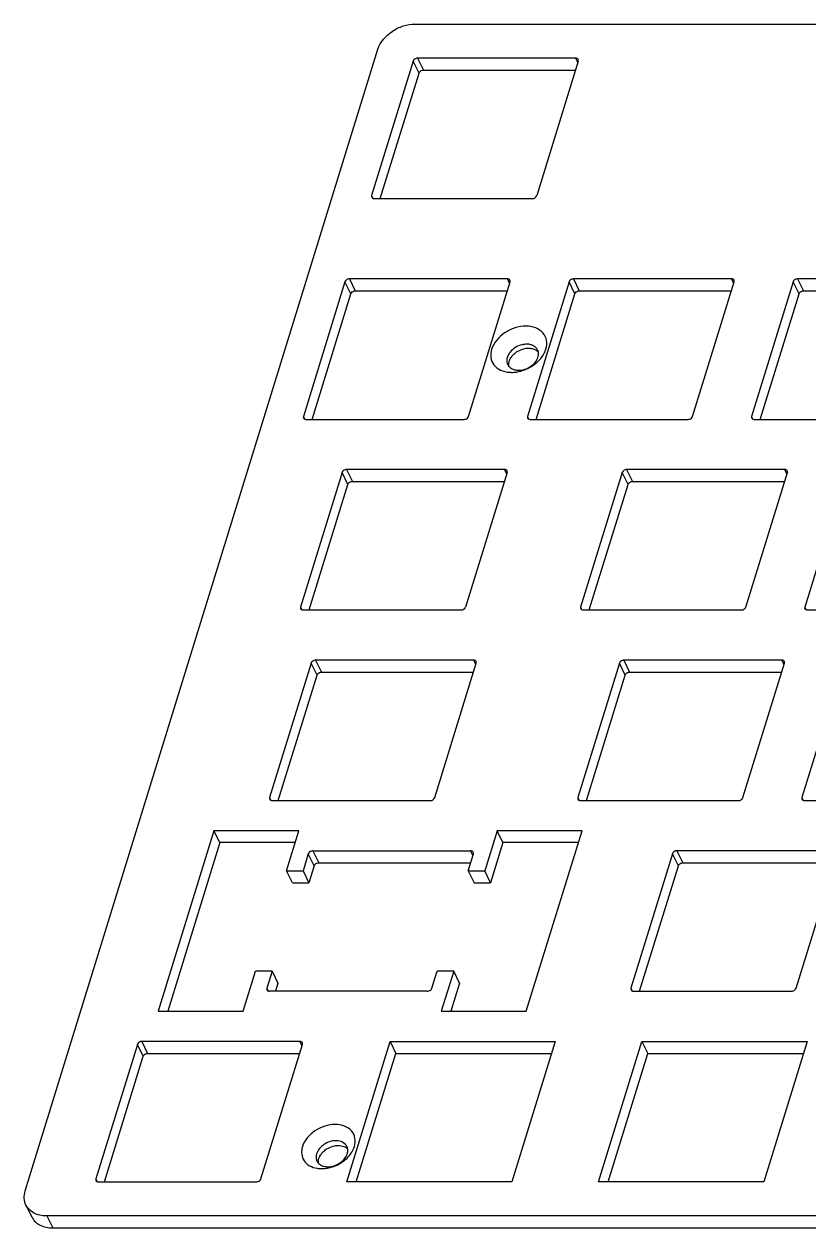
# Model space of a CAD drawing. Header units: inches. Extents: x -1111 to 11437, y -3682 to 971.
# Drawn here: x 9809.5 to 9870.7, y -3433.5 to -3339.5 of the extents above; entities that cross this region are included whole.
import ezdxf

# ---------------------------------------------------------------- set-up
doc = ezdxf.new("R2010")
doc.units = ezdxf.units.IN
doc.header["$LTSCALE"] = 1.21
doc.header["$MEASUREMENT"] = 0
doc.layers.get('0').update_dxf_attribs({"linetype": 'CONTINUOUS'})

msp = doc.modelspace()

# ---------------------------------------------------------------- linework, layer by layer
at = {"color": 7, "linetype": 'Continuous'}
for p, q in [((9839.995, -3339.517), (10156.473, -3339.517)), ((9809.54, -3430.618), (9837.088, -3341.476)), ((9840.178, -3342.177), (9840.636, -3343.109)), ((9852.53, -3342.177), (9840.178, -3342.177)), ((9852.697, -3342.516), (9852.53, -3342.177)), ((9839.835, -3342.408), (9836.589, -3352.912)), ((9840.293, -3343.34), (9839.835, -3342.408)), ((9840.636, -3343.109), (9852.513, -3343.109)), ((9852.73, -3342.408), (9849.484, -3352.912)), ((9837.264, -3353.143), (9840.293, -3343.34)), ((9836.589, -3352.912), (9836.691, -3353.119)), ((9836.79, -3353.143), (9849.141, -3353.143)), ((9834.509, -3359.644), (9831.263, -3370.148)), ((9834.967, -3360.576), (9834.509, -3359.644)), ((9834.852, -3359.412), (9835.31, -3360.345)), ((9847.204, -3359.412), (9834.852, -3359.412)), ((9844.158, -3370.148), (9847.404, -3359.644)), ((9847.37, -3359.752), (9847.204, -3359.412)), ((9852.009, -3359.644), (9848.763, -3370.148)), ((9852.467, -3360.576), (9852.009, -3359.644)), ((9852.352, -3359.412), (9852.81, -3360.345)), ((9864.704, -3359.412), (9852.352, -3359.412)), ((9861.658, -3370.148), (9864.904, -3359.644)), ((9864.87, -3359.752), (9864.704, -3359.412)), ((9869.509, -3359.644), (9866.263, -3370.148)), ((9869.967, -3360.576), (9869.509, -3359.644)), ((9869.852, -3359.412), (9870.31, -3360.345)), ((9882.204, -3359.412), (9869.852, -3359.412)), ((9831.937, -3370.379), (9834.967, -3360.576)), ((9835.31, -3360.345), (9847.187, -3360.345)), ((9849.437, -3370.379), (9852.467, -3360.576)), ((9852.81, -3360.345), (9864.687, -3360.345)), ((9866.938, -3370.379), (9869.967, -3360.576)), ((9870.31, -3360.345), (9882.188, -3360.345)), ((9831.263, -3370.148), (9831.364, -3370.355)), ((9831.463, -3370.379), (9843.815, -3370.379)), ((9848.763, -3370.148), (9848.865, -3370.355)), ((9848.963, -3370.379), (9861.315, -3370.379)), ((9866.263, -3370.148), (9866.365, -3370.355)), ((9866.464, -3370.379), (9878.815, -3370.379)), ((9834.628, -3374.296), (9835.086, -3375.228)), ((9846.979, -3374.296), (9834.628, -3374.296)), ((9847.146, -3374.635), (9846.979, -3374.296)), ((9856.503, -3374.296), (9856.961, -3375.228)), ((9868.855, -3374.296), (9856.503, -3374.296)), ((9869.021, -3374.635), (9868.855, -3374.296)), ((9834.285, -3374.527), (9831.039, -3385.031)), ((9834.742, -3375.459), (9834.285, -3374.527)), ((9835.086, -3375.228), (9846.963, -3375.228)), ((9847.18, -3374.527), (9843.934, -3385.031)), ((9856.16, -3374.527), (9852.914, -3385.031)), ((9856.618, -3375.459), (9856.16, -3374.527)), ((9856.961, -3375.228), (9868.838, -3375.228)), ((9865.809, -3385.031), (9869.055, -3374.527)), ((9873.66, -3374.527), (9870.414, -3385.031)), ((9831.713, -3385.262), (9834.742, -3375.459)), ((9853.588, -3385.262), (9856.618, -3375.459)), ((9831.039, -3385.031), (9831.14, -3385.238)), ((9831.239, -3385.262), (9843.59, -3385.262)), ((9852.914, -3385.031), (9853.015, -3385.238)), ((9853.114, -3385.262), (9865.466, -3385.262)), ((9870.414, -3385.031), (9870.516, -3385.238)), ((9870.614, -3385.262), (9882.966, -3385.262)), ((9832.216, -3389.179), (9832.674, -3390.111)), ((9844.568, -3389.179), (9832.216, -3389.179)), ((9844.734, -3389.519), (9844.568, -3389.179)), ((9856.279, -3389.179), (9856.737, -3390.111)), ((9868.63, -3389.179), (9856.279, -3389.179)), ((9868.797, -3389.519), (9868.63, -3389.179)), ((9831.873, -3389.41), (9828.627, -3399.914)), ((9832.331, -3390.342), (9831.873, -3389.41)), ((9832.674, -3390.111), (9844.551, -3390.111)), ((9841.522, -3399.914), (9844.768, -3389.41)), ((9855.936, -3389.41), (9852.69, -3399.914)), ((9856.393, -3390.342), (9855.936, -3389.41)), ((9856.737, -3390.111), (9868.614, -3390.111)), ((9865.585, -3399.914), (9868.831, -3389.41)), ((9873.436, -3389.41), (9870.19, -3399.914)), ((9829.301, -3400.145), (9832.331, -3390.342)), ((9853.364, -3400.145), (9856.393, -3390.342)), ((9828.627, -3399.914), (9828.728, -3400.121)), ((9828.827, -3400.145), (9841.179, -3400.145)), ((9852.69, -3399.914), (9852.791, -3400.121)), ((9852.89, -3400.145), (9865.241, -3400.145)), ((9870.19, -3399.914), (9870.291, -3400.121)), ((9870.39, -3400.145), (9882.742, -3400.145)), ((9824.283, -3402.495), (9819.926, -3416.595)), ((9824.741, -3403.428), (9824.283, -3402.495)), ((9830.915, -3402.495), (9824.283, -3402.495)), ((9829.947, -3405.629), (9830.915, -3402.495)), ((9846.389, -3402.495), (9845.42, -3405.629)), ((9846.846, -3403.428), (9846.389, -3402.495)), ((9853.02, -3402.495), (9846.389, -3402.495)), ((9848.663, -3416.595), (9853.02, -3402.495)), ((9824.741, -3403.428), (9820.672, -3416.595)), ((9830.627, -3403.428), (9824.741, -3403.428)), ((9846.846, -3403.428), (9845.878, -3406.561)), ((9852.732, -3403.428), (9846.846, -3403.428)), ((9831.644, -3404.309), (9831.236, -3405.629)), ((9832.102, -3405.241), (9831.644, -3404.309)), ((9832.01, -3404.062), (9832.468, -3404.995)), ((9832.01, -3404.062), (9844.325, -3404.062)), ((9844.131, -3405.629), (9844.539, -3404.309)), ((9844.503, -3404.425), (9844.325, -3404.062)), ((9860.087, -3404.293), (9856.841, -3414.798)), ((9860.544, -3405.226), (9860.087, -3404.293)), ((9860.43, -3404.062), (9860.887, -3404.995)), ((9872.781, -3404.062), (9860.43, -3404.062)), ((9869.735, -3414.798), (9872.981, -3404.293)), ((9832.102, -3405.241), (9831.694, -3406.561)), ((9832.468, -3404.995), (9844.327, -3404.995)), ((9857.515, -3415.029), (9860.544, -3405.226)), ((9860.887, -3404.995), (9872.765, -3404.995)), ((9830.404, -3406.561), (9829.947, -3405.629)), ((9829.947, -3405.629), (9831.236, -3405.629)), ((9831.236, -3405.629), (9831.694, -3406.561)), ((9844.131, -3405.629), (9844.589, -3406.561)), ((9844.131, -3405.629), (9845.42, -3405.629)), ((9845.878, -3406.561), (9845.42, -3405.629)), ((9830.404, -3406.561), (9831.694, -3406.561)), ((9844.589, -3406.561), (9845.878, -3406.561)), ((9826.558, -3416.595), (9827.526, -3413.462)), ((9828.815, -3413.462), (9827.526, -3413.462)), ((9828.815, -3413.462), (9828.408, -3414.782)), ((9828.815, -3413.462), (9829.273, -3414.394)), ((9841.302, -3414.782), (9841.71, -3413.462)), ((9843, -3413.462), (9841.71, -3413.462)), ((9843, -3413.462), (9842.032, -3416.595)), ((9843.457, -3414.394), (9843, -3413.462)), ((9829.273, -3414.394), (9829.077, -3415.029)), ((9843.457, -3414.394), (9842.777, -3416.595)), ((9828.408, -3414.782), (9828.516, -3415.003)), ((9840.936, -3415.029), (9828.621, -3415.029)), ((9856.841, -3414.798), (9856.942, -3415.004)), ((9857.041, -3415.029), (9869.392, -3415.029)), ((9819.926, -3416.595), (9826.558, -3416.595)), ((9842.032, -3416.595), (9848.663, -3416.595)), ((9818.3, -3419.176), (9815.053, -3429.681)), ((9818.757, -3420.109), (9818.3, -3419.176)), ((9818.643, -3418.945), (9819.1, -3419.878)), ((9830.994, -3418.945), (9818.643, -3418.945)), ((9827.948, -3429.681), (9831.194, -3419.176)), ((9831.161, -3419.285), (9830.994, -3418.945)), ((9834.647, -3429.912), (9838.036, -3418.945)), ((9838.036, -3418.945), (9838.493, -3419.878)), ((9838.036, -3418.945), (9850.93, -3418.945)), ((9850.93, -3418.945), (9847.542, -3429.912)), ((9854.311, -3429.912), (9857.7, -3418.945)), ((9857.7, -3418.945), (9858.158, -3419.878)), ((9857.7, -3418.945), (9870.595, -3418.945)), ((9870.595, -3418.945), (9867.206, -3429.912)), ((9815.728, -3429.912), (9818.757, -3420.109)), ((9819.1, -3419.878), (9830.978, -3419.878)), ((9835.392, -3429.912), (9838.493, -3419.878)), ((9838.493, -3419.878), (9850.642, -3419.878)), ((9855.057, -3429.912), (9858.158, -3419.878)), ((9858.158, -3419.878), (9870.307, -3419.878)), ((9815.053, -3429.681), (9815.155, -3429.888)), ((9815.254, -3429.912), (9827.605, -3429.912)), ((9847.542, -3429.912), (9834.647, -3429.912)), ((9867.206, -3429.912), (9854.311, -3429.912)), ((9809.599, -3431.72), (9810.056, -3432.652)), ((9811.238, -3432.577), (9811.695, -3433.509)), ((10127.715, -3432.577), (9811.238, -3432.577)), ((9811.695, -3433.509), (10128.173, -3433.509))]:
    msp.add_line(p, q, dxfattribs=at)
for centre, radius, start, end in [((9847.838, -3365.796), 0.691, 206.2212, 221.04856), ((9832.941, -3427.989), 0.686, 194.17779, 220.93074), ((9832.961, -3427.972), 0.712, 220.92419, 223.53991), ((9832.669, -3426.762), 2.119, 261.09539, 265.44702)]:
    msp.add_arc(centre, radius, start, end, dxfattribs=at)
for points, knots in [([(9837.088, -3341.476), (9837.262, -3340.912), (9837.931, -3340.161), (9839.04, -3339.629), (9839.682, -3339.517), (9839.995, -3339.517)], [0, 0, 0, 0, 0.48037, 0.74507, 1, 1, 1, 1]), ([(9840.178, -3342.177), (9840.142, -3342.177), (9840.001, -3342.2), (9839.866, -3342.307), (9839.835, -3342.408)], [0, 0, 0, 0, 0.259097, 1, 1, 1, 1]), ([(9852.723, -3342.278), (9852.708, -3342.246), (9852.648, -3342.19), (9852.57, -3342.177), (9852.53, -3342.177)], [0, 0, 0, 0, 0.463693, 1, 1, 1, 1]), ([(9840.293, -3343.34), (9840.303, -3343.308), (9840.375, -3343.182), (9840.527, -3343.109), (9840.636, -3343.109)], [0, 0, 0, 0, 0.23471, 1, 1, 1, 1]), ([(9849.141, -3353.143), (9849.178, -3353.143), (9849.318, -3353.12), (9849.453, -3353.013), (9849.484, -3352.912)], [0, 0, 0, 0, 0.259097, 1, 1, 1, 1]), ([(9834.852, -3359.412), (9834.815, -3359.412), (9834.675, -3359.436), (9834.54, -3359.543), (9834.509, -3359.644)], [0, 0, 0, 0, 0.259097, 1, 1, 1, 1]), ([(9847.397, -3359.514), (9847.382, -3359.482), (9847.322, -3359.426), (9847.244, -3359.412), (9847.204, -3359.412)], [0, 0, 0, 0, 0.463693, 1, 1, 1, 1]), ([(9852.352, -3359.412), (9852.315, -3359.412), (9852.175, -3359.436), (9852.04, -3359.543), (9852.009, -3359.644)], [0, 0, 0, 0, 0.259097, 1, 1, 1, 1]), ([(9864.897, -3359.514), (9864.882, -3359.482), (9864.822, -3359.426), (9864.744, -3359.412), (9864.704, -3359.412)], [0, 0, 0, 0, 0.463693, 1, 1, 1, 1]), ([(9869.852, -3359.412), (9869.816, -3359.412), (9869.675, -3359.436), (9869.541, -3359.543), (9869.509, -3359.644)], [0, 0, 0, 0, 0.259097, 1, 1, 1, 1]), ([(9834.967, -3360.576), (9834.977, -3360.544), (9835.048, -3360.418), (9835.2, -3360.345), (9835.31, -3360.345)], [0, 0, 0, 0, 0.23471, 1, 1, 1, 1]), ([(9852.467, -3360.576), (9852.477, -3360.544), (9852.549, -3360.418), (9852.701, -3360.345), (9852.81, -3360.345)], [0, 0, 0, 0, 0.23471, 1, 1, 1, 1]), ([(9869.967, -3360.576), (9869.977, -3360.544), (9870.049, -3360.418), (9870.201, -3360.345), (9870.31, -3360.345)], [0, 0, 0, 0, 0.23471, 1, 1, 1, 1]), ([(9850.198, -3364.907), (9850.266, -3364.687), (9850.316, -3364.222), (9850.009, -3363.581), (9849.392, -3363.181), (9848.608, -3363.061), (9847.759, -3363.208), (9846.737, -3363.698), (9846.122, -3364.389), (9845.961, -3364.907)], [0, 0, 0, 0, 0.11158, 0.216046, 0.327089, 0.453024, 0.592442, 0.737252, 1, 1, 1, 1]), ([(9845.961, -3364.907), (9845.896, -3365.118), (9845.846, -3365.558), (9846.109, -3366.176), (9846.662, -3366.587), (9847.121, -3366.688), (9847.362, -3366.704)], [0, 0, 0, 0, 0.249051, 0.481731, 0.725689, 1, 1, 1, 1]), ([(9848.7, -3364.511), (9848.578, -3364.511), (9848.09, -3364.573), (9847.629, -3364.851), (9847.399, -3365.139)], [0, 0, 0, 0, 0.247268, 1, 1, 1, 1]), ([(9847.913, -3365.12), (9847.983, -3365.073), (9848.269, -3364.909), (9848.602, -3364.822), (9848.847, -3364.822)], [0, 0, 0, 0, 0.256059, 1, 1, 1, 1]), ([(9849.134, -3364.588), (9849.101, -3364.575), (9848.961, -3364.529), (9848.812, -3364.511), (9848.7, -3364.511)], [0, 0, 0, 0, 0.239429, 1, 1, 1, 1]), ([(9848.847, -3364.822), (9848.886, -3364.821), (9849.033, -3364.827), (9849.18, -3364.858), (9849.282, -3364.897)], [0, 0, 0, 0, 0.261912, 1, 1, 1, 1]), ([(9849.552, -3364.956), (9849.512, -3364.874), (9849.392, -3364.721), (9849.225, -3364.624), (9849.134, -3364.588)], [0, 0, 0, 0, 0.483209, 1, 1, 1, 1]), ([(9849.282, -3364.897), (9849.314, -3364.91), (9849.432, -3364.963), (9849.539, -3365.043), (9849.603, -3365.115)], [0, 0, 0, 0, 0.261757, 1, 1, 1, 1]), ([(9849.88, -3365.524), (9849.916, -3365.475), (9850.046, -3365.283), (9850.148, -3365.071), (9850.198, -3364.907)], [0, 0, 0, 0, 0.261044, 1, 1, 1, 1]), ([(9847.188, -3365.529), (9847.177, -3365.562), (9847.145, -3365.689), (9847.141, -3365.824), (9847.158, -3365.919)], [0, 0, 0, 0, 0.260925, 1, 1, 1, 1]), ([(9847.399, -3365.139), (9847.375, -3365.17), (9847.288, -3365.29), (9847.22, -3365.425), (9847.188, -3365.529)], [0, 0, 0, 0, 0.262303, 1, 1, 1, 1]), ([(9847.34, -3365.84), (9847.351, -3365.806), (9847.402, -3365.666), (9847.482, -3365.537), (9847.553, -3365.448)], [0, 0, 0, 0, 0.238015, 1, 1, 1, 1]), ([(9847.553, -3365.448), (9847.578, -3365.417), (9847.685, -3365.294), (9847.811, -3365.188), (9847.913, -3365.12)], [0, 0, 0, 0, 0.243595, 1, 1, 1, 1]), ([(9848.07, -3366.547), (9848.399, -3366.547), (9849.036, -3366.338), (9849.492, -3365.822), (9849.582, -3365.529)], [0, 0, 0, 0, 0.516982, 1, 1, 1, 1]), ([(9849.345, -3366.065), (9849.397, -3366.026), (9849.593, -3365.864), (9849.768, -3365.676), (9849.88, -3365.524)], [0, 0, 0, 0, 0.256573, 1, 1, 1, 1]), ([(9849.582, -3365.529), (9849.592, -3365.496), (9849.624, -3365.37), (9849.628, -3365.235), (9849.612, -3365.139)], [0, 0, 0, 0, 0.260925, 1, 1, 1, 1]), ([(9847.317, -3366.25), (9847.337, -3366.274), (9847.429, -3366.366), (9847.544, -3366.434), (9847.636, -3366.47)], [0, 0, 0, 0, 0.241096, 1, 1, 1, 1]), ([(9847.362, -3366.704), (9847.406, -3366.707), (9847.585, -3366.714), (9847.765, -3366.701), (9847.9, -3366.682)], [0, 0, 0, 0, 0.244279, 1, 1, 1, 1]), ([(9847.636, -3366.47), (9847.669, -3366.483), (9847.809, -3366.529), (9847.958, -3366.547), (9848.07, -3366.547)], [0, 0, 0, 0, 0.239429, 1, 1, 1, 1]), ([(9847.9, -3366.682), (9847.964, -3366.673), (9848.222, -3366.626), (9848.475, -3366.545), (9848.657, -3366.468)], [0, 0, 0, 0, 0.245998, 1, 1, 1, 1]), ([(9843.815, -3370.379), (9843.852, -3370.379), (9843.992, -3370.356), (9844.127, -3370.249), (9844.158, -3370.148)], [0, 0, 0, 0, 0.259097, 1, 1, 1, 1]), ([(9861.315, -3370.379), (9861.352, -3370.379), (9861.492, -3370.356), (9861.627, -3370.249), (9861.658, -3370.148)], [0, 0, 0, 0, 0.259097, 1, 1, 1, 1]), ([(9834.628, -3374.296), (9834.591, -3374.296), (9834.451, -3374.319), (9834.316, -3374.426), (9834.285, -3374.527)], [0, 0, 0, 0, 0.259097, 1, 1, 1, 1]), ([(9847.173, -3374.397), (9847.157, -3374.365), (9847.098, -3374.309), (9847.02, -3374.296), (9846.979, -3374.296)], [0, 0, 0, 0, 0.463693, 1, 1, 1, 1]), ([(9856.503, -3374.296), (9856.466, -3374.296), (9856.326, -3374.319), (9856.191, -3374.426), (9856.16, -3374.527)], [0, 0, 0, 0, 0.259097, 1, 1, 1, 1]), ([(9869.048, -3374.397), (9869.033, -3374.365), (9868.973, -3374.309), (9868.895, -3374.296), (9868.855, -3374.296)], [0, 0, 0, 0, 0.463693, 1, 1, 1, 1]), ([(9834.742, -3375.459), (9834.752, -3375.427), (9834.824, -3375.301), (9834.976, -3375.228), (9835.086, -3375.228)], [0, 0, 0, 0, 0.23471, 1, 1, 1, 1]), ([(9856.618, -3375.459), (9856.627, -3375.427), (9856.699, -3375.301), (9856.851, -3375.228), (9856.961, -3375.228)], [0, 0, 0, 0, 0.23471, 1, 1, 1, 1]), ([(9843.59, -3385.262), (9843.627, -3385.262), (9843.768, -3385.239), (9843.902, -3385.132), (9843.934, -3385.031)], [0, 0, 0, 0, 0.259097, 1, 1, 1, 1]), ([(9865.466, -3385.262), (9865.503, -3385.262), (9865.643, -3385.239), (9865.778, -3385.132), (9865.809, -3385.031)], [0, 0, 0, 0, 0.259097, 1, 1, 1, 1]), ([(9832.216, -3389.179), (9832.179, -3389.179), (9832.039, -3389.202), (9831.904, -3389.309), (9831.873, -3389.41)], [0, 0, 0, 0, 0.259097, 1, 1, 1, 1]), ([(9844.761, -3389.28), (9844.746, -3389.248), (9844.686, -3389.193), (9844.608, -3389.179), (9844.568, -3389.179)], [0, 0, 0, 0, 0.463693, 1, 1, 1, 1]), ([(9856.279, -3389.179), (9856.242, -3389.179), (9856.102, -3389.202), (9855.967, -3389.309), (9855.936, -3389.41)], [0, 0, 0, 0, 0.259097, 1, 1, 1, 1]), ([(9868.824, -3389.28), (9868.808, -3389.248), (9868.749, -3389.193), (9868.671, -3389.179), (9868.63, -3389.179)], [0, 0, 0, 0, 0.463693, 1, 1, 1, 1]), ([(9832.331, -3390.342), (9832.341, -3390.31), (9832.412, -3390.184), (9832.565, -3390.111), (9832.674, -3390.111)], [0, 0, 0, 0, 0.23471, 1, 1, 1, 1]), ([(9856.393, -3390.342), (9856.403, -3390.31), (9856.475, -3390.184), (9856.627, -3390.111), (9856.737, -3390.111)], [0, 0, 0, 0, 0.23471, 1, 1, 1, 1]), ([(9841.179, -3400.145), (9841.216, -3400.145), (9841.356, -3400.122), (9841.491, -3400.015), (9841.522, -3399.914)], [0, 0, 0, 0, 0.259097, 1, 1, 1, 1]), ([(9865.241, -3400.145), (9865.278, -3400.145), (9865.419, -3400.122), (9865.553, -3400.015), (9865.585, -3399.914)], [0, 0, 0, 0, 0.259097, 1, 1, 1, 1]), ([(9832.01, -3404.062), (9831.971, -3404.062), (9831.821, -3404.087), (9831.677, -3404.201), (9831.644, -3404.309)], [0, 0, 0, 0, 0.259097, 1, 1, 1, 1]), ([(9844.532, -3404.17), (9844.515, -3404.136), (9844.451, -3404.077), (9844.368, -3404.062), (9844.325, -3404.062)], [0, 0, 0, 0, 0.463693, 1, 1, 1, 1]), ([(9860.43, -3404.062), (9860.393, -3404.062), (9860.252, -3404.085), (9860.118, -3404.192), (9860.087, -3404.293)], [0, 0, 0, 0, 0.259097, 1, 1, 1, 1]), ([(9832.102, -3405.241), (9832.112, -3405.207), (9832.189, -3405.072), (9832.351, -3404.995), (9832.468, -3404.995)], [0, 0, 0, 0, 0.23471, 1, 1, 1, 1]), ([(9860.544, -3405.226), (9860.554, -3405.194), (9860.626, -3405.067), (9860.778, -3404.995), (9860.887, -3404.995)], [0, 0, 0, 0, 0.23471, 1, 1, 1, 1]), ([(9840.936, -3415.029), (9840.975, -3415.029), (9841.125, -3415.004), (9841.269, -3414.89), (9841.302, -3414.782)], [0, 0, 0, 0, 0.259097, 1, 1, 1, 1]), ([(9869.392, -3415.029), (9869.429, -3415.029), (9869.57, -3415.005), (9869.704, -3414.898), (9869.735, -3414.798)], [0, 0, 0, 0, 0.259097, 1, 1, 1, 1]), ([(9818.643, -3418.945), (9818.606, -3418.945), (9818.465, -3418.968), (9818.331, -3419.076), (9818.3, -3419.176)], [0, 0, 0, 0, 0.259097, 1, 1, 1, 1]), ([(9831.188, -3419.046), (9831.172, -3419.015), (9831.112, -3418.959), (9831.035, -3418.945), (9830.994, -3418.945)], [0, 0, 0, 0, 0.463693, 1, 1, 1, 1]), ([(9818.757, -3420.109), (9818.767, -3420.077), (9818.839, -3419.951), (9818.991, -3419.878), (9819.1, -3419.878)], [0, 0, 0, 0, 0.23471, 1, 1, 1, 1]), ([(9835.244, -3427.158), (9835.309, -3426.948), (9835.356, -3426.503), (9835.064, -3425.889), (9834.473, -3425.508), (9833.723, -3425.392), (9832.911, -3425.533), (9831.933, -3426.002), (9831.345, -3426.662), (9831.192, -3427.158)], [0, 0, 0, 0, 0.11158, 0.216046, 0.327089, 0.453024, 0.592442, 0.737252, 1, 1, 1, 1]), ([(9833.807, -3426.7), (9833.479, -3426.7), (9832.841, -3426.909), (9832.386, -3427.425), (9832.295, -3427.718)], [0, 0, 0, 0, 0.516982, 1, 1, 1, 1]), ([(9834.659, -3427.145), (9834.591, -3427.006), (9834.329, -3426.76), (9833.986, -3426.7), (9833.807, -3426.7)], [0, 0, 0, 0, 0.463511, 1, 1, 1, 1]), ([(9831.192, -3427.158), (9831.133, -3427.347), (9831.084, -3427.739), (9831.287, -3428.298), (9831.742, -3428.699), (9832.133, -3428.823), (9832.342, -3428.856)], [0, 0, 0, 0, 0.25244, 0.487913, 0.730666, 1, 1, 1, 1]), ([(9832.295, -3427.718), (9832.284, -3427.755), (9832.248, -3427.898), (9832.25, -3428.051), (9832.276, -3428.157)], [0, 0, 0, 0, 0.262386, 1, 1, 1, 1]), ([(9832.478, -3428.091), (9832.489, -3428.057), (9832.54, -3427.917), (9832.62, -3427.788), (9832.691, -3427.699)], [0, 0, 0, 0, 0.238015, 1, 1, 1, 1]), ([(9832.691, -3427.699), (9832.716, -3427.668), (9832.823, -3427.545), (9832.949, -3427.439), (9833.052, -3427.371)], [0, 0, 0, 0, 0.243595, 1, 1, 1, 1]), ([(9833.052, -3427.371), (9833.121, -3427.324), (9833.407, -3427.16), (9833.74, -3427.073), (9833.985, -3427.073)], [0, 0, 0, 0, 0.256059, 1, 1, 1, 1]), ([(9833.178, -3428.736), (9833.506, -3428.736), (9834.144, -3428.527), (9834.599, -3428.011), (9834.69, -3427.718)], [0, 0, 0, 0, 0.516982, 1, 1, 1, 1]), ([(9833.985, -3427.073), (9834.132, -3427.072), (9834.412, -3427.113), (9834.655, -3427.269), (9834.741, -3427.366)], [0, 0, 0, 0, 0.531386, 1, 1, 1, 1]), ([(9834.428, -3428.266), (9834.477, -3428.228), (9834.665, -3428.073), (9834.833, -3427.893), (9834.94, -3427.748)], [0, 0, 0, 0, 0.256573, 1, 1, 1, 1]), ([(9834.69, -3427.718), (9834.7, -3427.685), (9834.732, -3427.558), (9834.736, -3427.424), (9834.719, -3427.328)], [0, 0, 0, 0, 0.260925, 1, 1, 1, 1]), ([(9834.94, -3427.748), (9834.974, -3427.701), (9835.099, -3427.518), (9835.196, -3427.315), (9835.244, -3427.158)], [0, 0, 0, 0, 0.261044, 1, 1, 1, 1]), ([(9832.445, -3428.462), (9832.465, -3428.483), (9832.553, -3428.565), (9832.659, -3428.625), (9832.743, -3428.659)], [0, 0, 0, 0, 0.241426, 1, 1, 1, 1]), ([(9832.743, -3428.659), (9832.776, -3428.672), (9832.917, -3428.718), (9833.066, -3428.736), (9833.178, -3428.736)], [0, 0, 0, 0, 0.239429, 1, 1, 1, 1]), ([(9833.045, -3428.856), (9833.107, -3428.847), (9833.354, -3428.802), (9833.596, -3428.725), (9833.77, -3428.651)], [0, 0, 0, 0, 0.245998, 1, 1, 1, 1]), ([(9827.605, -3429.912), (9827.642, -3429.912), (9827.783, -3429.889), (9827.917, -3429.782), (9827.948, -3429.681)], [0, 0, 0, 0, 0.259097, 1, 1, 1, 1]), ([(9832.501, -3428.874), (9832.545, -3428.878), (9832.727, -3428.887), (9832.909, -3428.875), (9833.045, -3428.856)], [0, 0, 0, 0, 0.243865, 1, 1, 1, 1]), ([(9809.599, -3431.72), (9809.519, -3431.558), (9809.426, -3431.182), (9809.483, -3430.804), (9809.54, -3430.618)], [0, 0, 0, 0, 0.482637, 1, 1, 1, 1]), ([(9810.554, -3432.48), (9810.347, -3432.418), (9809.962, -3432.231), (9809.687, -3431.899), (9809.599, -3431.72)], [0, 0, 0, 0, 0.52044, 1, 1, 1, 1]), ([(9811.238, -3432.577), (9811.178, -3432.577), (9810.948, -3432.569), (9810.718, -3432.53), (9810.554, -3432.48)], [0, 0, 0, 0, 0.25864, 1, 1, 1, 1]), ([(9810.056, -3432.652), (9810.125, -3432.792), (9810.254, -3432.966), (9810.414, -3433.102), (9810.457, -3433.135)], [0, 0, 0, 0, 0.743616, 1, 1, 1, 1]), ([(9810.457, -3433.135), (9810.537, -3433.196), (9810.91, -3433.426), (9811.361, -3433.509), (9811.695, -3433.509)], [0, 0, 0, 0, 0.232774, 1, 1, 1, 1])]:
    msp.add_open_spline(points, degree=3, knots=knots, dxfattribs=at)
for points in [[(9852.73, -3342.408), (9852.743, -3342.366), (9852.742, -3342.317), (9852.723, -3342.278)], [(9836.589, -3352.912), (9836.576, -3352.954), (9836.577, -3353.003), (9836.596, -3353.042)], [(9836.596, -3353.042), (9836.61, -3353.071), (9836.635, -3353.096), (9836.663, -3353.112)], [(9836.663, -3353.112), (9836.7, -3353.134), (9836.746, -3353.143), (9836.79, -3353.143)], [(9847.404, -3359.644), (9847.417, -3359.602), (9847.416, -3359.553), (9847.397, -3359.514)], [(9864.904, -3359.644), (9864.917, -3359.602), (9864.916, -3359.553), (9864.897, -3359.514)], [(9847.3, -3366.114), (9847.298, -3366.022), (9847.313, -3365.928), (9847.34, -3365.84)], [(9849.612, -3365.139), (9849.6, -3365.076), (9849.58, -3365.014), (9849.552, -3364.956)], [(9847.158, -3365.919), (9847.169, -3365.982), (9847.19, -3366.044), (9847.218, -3366.102)], [(9848.657, -3366.468), (9848.901, -3366.363), (9849.135, -3366.228), (9849.345, -3366.065)], [(9831.263, -3370.148), (9831.25, -3370.189), (9831.251, -3370.239), (9831.27, -3370.278)], [(9831.27, -3370.278), (9831.284, -3370.307), (9831.309, -3370.332), (9831.337, -3370.348)], [(9831.337, -3370.348), (9831.374, -3370.37), (9831.42, -3370.379), (9831.463, -3370.379)], [(9848.763, -3370.148), (9848.75, -3370.189), (9848.751, -3370.239), (9848.77, -3370.278)], [(9848.77, -3370.278), (9848.784, -3370.307), (9848.809, -3370.332), (9848.837, -3370.348)], [(9848.837, -3370.348), (9848.874, -3370.37), (9848.92, -3370.379), (9848.963, -3370.379)], [(9866.263, -3370.148), (9866.25, -3370.189), (9866.251, -3370.239), (9866.27, -3370.278)], [(9866.27, -3370.278), (9866.284, -3370.307), (9866.309, -3370.332), (9866.337, -3370.348)], [(9866.337, -3370.348), (9866.375, -3370.37), (9866.42, -3370.379), (9866.464, -3370.379)], [(9847.18, -3374.527), (9847.193, -3374.485), (9847.192, -3374.436), (9847.173, -3374.397)], [(9869.055, -3374.527), (9869.068, -3374.485), (9869.067, -3374.436), (9869.048, -3374.397)], [(9831.039, -3385.031), (9831.026, -3385.073), (9831.027, -3385.122), (9831.046, -3385.161)], [(9831.046, -3385.161), (9831.06, -3385.19), (9831.084, -3385.215), (9831.112, -3385.231)], [(9831.112, -3385.231), (9831.15, -3385.253), (9831.196, -3385.262), (9831.239, -3385.262)], [(9852.914, -3385.031), (9852.901, -3385.073), (9852.902, -3385.122), (9852.921, -3385.161)], [(9852.921, -3385.161), (9852.935, -3385.19), (9852.96, -3385.215), (9852.988, -3385.231)], [(9852.988, -3385.231), (9853.025, -3385.253), (9853.071, -3385.262), (9853.114, -3385.262)], [(9870.414, -3385.031), (9870.401, -3385.073), (9870.402, -3385.122), (9870.421, -3385.161)], [(9870.421, -3385.161), (9870.435, -3385.19), (9870.46, -3385.215), (9870.488, -3385.231)], [(9870.488, -3385.231), (9870.525, -3385.253), (9870.571, -3385.262), (9870.614, -3385.262)], [(9844.768, -3389.41), (9844.781, -3389.369), (9844.78, -3389.319), (9844.761, -3389.28)], [(9868.831, -3389.41), (9868.843, -3389.369), (9868.843, -3389.319), (9868.824, -3389.28)], [(9828.627, -3399.914), (9828.614, -3399.956), (9828.615, -3400.005), (9828.634, -3400.044)], [(9828.634, -3400.044), (9828.648, -3400.073), (9828.673, -3400.098), (9828.701, -3400.114)], [(9828.701, -3400.114), (9828.738, -3400.136), (9828.784, -3400.145), (9828.827, -3400.145)], [(9852.69, -3399.914), (9852.677, -3399.956), (9852.678, -3400.005), (9852.697, -3400.044)], [(9852.697, -3400.044), (9852.711, -3400.073), (9852.735, -3400.098), (9852.763, -3400.114)], [(9852.763, -3400.114), (9852.801, -3400.136), (9852.847, -3400.145), (9852.89, -3400.145)], [(9870.19, -3399.914), (9870.177, -3399.956), (9870.178, -3400.005), (9870.197, -3400.044)], [(9870.197, -3400.044), (9870.211, -3400.073), (9870.236, -3400.098), (9870.263, -3400.114)], [(9870.263, -3400.114), (9870.301, -3400.136), (9870.347, -3400.145), (9870.39, -3400.145)], [(9844.539, -3404.309), (9844.553, -3404.265), (9844.552, -3404.212), (9844.532, -3404.17)], [(9828.408, -3414.782), (9828.394, -3414.826), (9828.395, -3414.879), (9828.415, -3414.921)], [(9828.415, -3414.921), (9828.43, -3414.952), (9828.456, -3414.978), (9828.486, -3414.995)], [(9828.486, -3414.995), (9828.526, -3415.019), (9828.575, -3415.029), (9828.621, -3415.029)], [(9856.841, -3414.798), (9856.828, -3414.839), (9856.828, -3414.889), (9856.847, -3414.928)], [(9856.847, -3414.928), (9856.862, -3414.956), (9856.886, -3414.981), (9856.914, -3414.997)], [(9856.914, -3414.997), (9856.952, -3415.019), (9856.997, -3415.029), (9857.041, -3415.029)], [(9831.194, -3419.176), (9831.207, -3419.135), (9831.207, -3419.085), (9831.188, -3419.046)], [(9834.719, -3427.328), (9834.708, -3427.265), (9834.688, -3427.203), (9834.659, -3427.145)], [(9832.445, -3428.459), (9832.438, -3428.408), (9832.436, -3428.356), (9832.439, -3428.305)], [(9832.439, -3428.305), (9832.443, -3428.232), (9832.457, -3428.16), (9832.478, -3428.091)], [(9833.77, -3428.651), (9834.004, -3428.551), (9834.227, -3428.421), (9834.428, -3428.266)], [(9815.053, -3429.681), (9815.041, -3429.722), (9815.041, -3429.772), (9815.06, -3429.811)], [(9815.06, -3429.811), (9815.074, -3429.84), (9815.099, -3429.865), (9815.127, -3429.881)], [(9815.127, -3429.881), (9815.165, -3429.902), (9815.21, -3429.912), (9815.254, -3429.912)]]:
    msp.add_open_spline(points, degree=3, dxfattribs=at)

doc.saveas('drawing.dxf')
